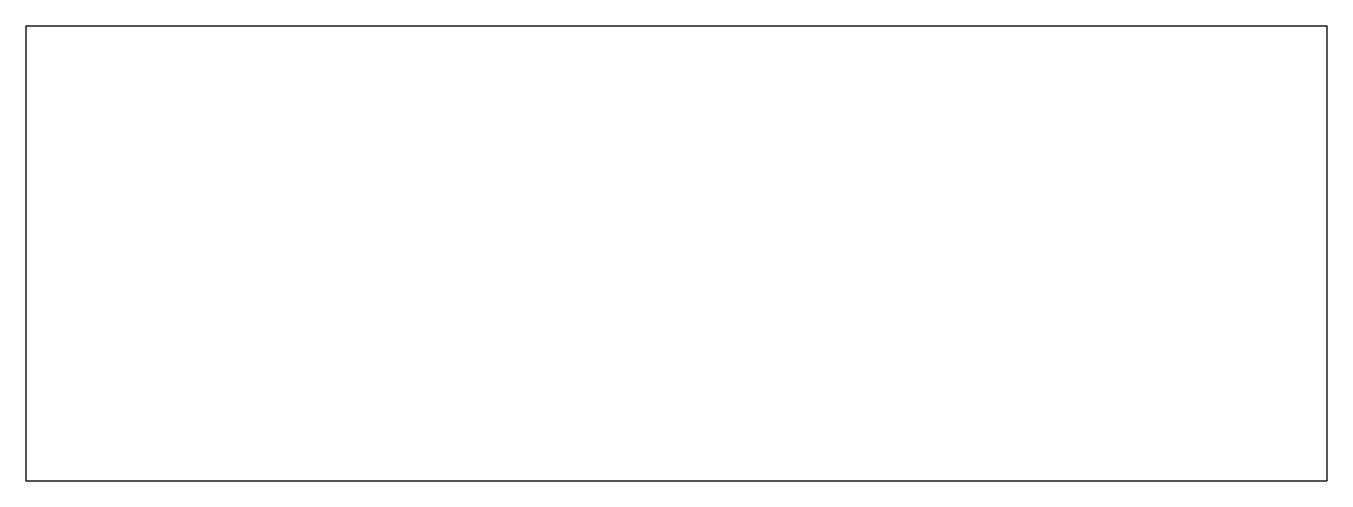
# Model space of a CAD drawing. Extents: x 0.5 to 16.4, y -5.7 to -0.1.
import ezdxf

# ---------------------------------------------------------------- set-up
doc = ezdxf.new("R2010")
doc.units = 0
doc.layers.add('DEFAULT_255_2_778', color=255, linetype='CONTINUOUS')

msp = doc.modelspace()

# ---------------------------------------------------------------- linework, layer by layer
at = {"layer": 'DEFAULT_255_2_778'}
for p, q in [((0.529, -0.132), (16.404, -0.132)), ((0.529, -5.689), (0.529, -0.132)), ((16.404, -0.132), (16.404, -5.689)), ((16.404, -5.689), (0.529, -5.689))]:
    msp.add_line(p, q, dxfattribs=at)

doc.saveas('drawing.dxf')
